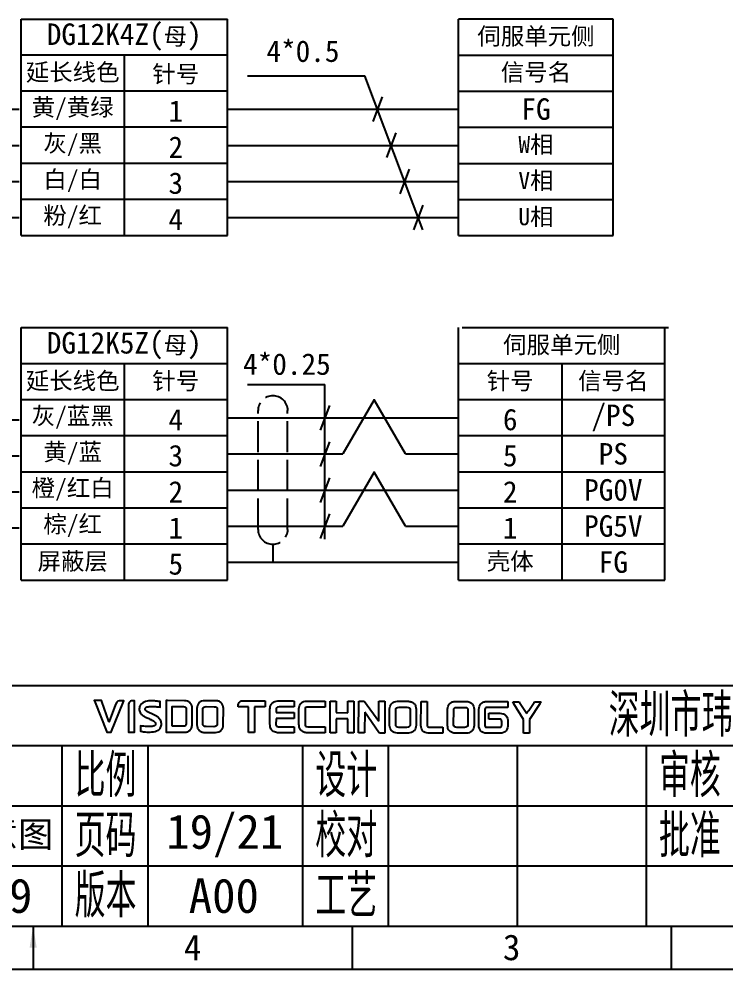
# Model space of a CAD drawing. Header units: millimetres. Extents: x 547 to 2149, y 622 to 1790.
# Drawn here: x 1671.5 to 1753.8, y 862.4 to 972.9 of the extents above; entities that cross this region are included whole.
import ezdxf

# ---------------------------------------------------------------- set-up
doc = ezdxf.new("R2010")
doc.units = ezdxf.units.MM
doc.linetypes.add('ACAD_ISO02W100', pattern=[15, 12, -3])
for name, color, linetype in [('中文标注', 3, 'Continuous'), ('仅图框使用', 7, 'Continuous'), ('元器件与线路', 7, 'Continuous'), ('英文数字标注', 3, 'Continuous'), ('虚线', 7, 'ACAD_ISO02W100')]:
    doc.layers.add(name, color=color, linetype=linetype)
doc.styles.get("Standard").update_dxf_attribs({"font": 'txt', "bigfont": 'gbcbig.shx'})
doc.styles.add('宋体', font='')
doc.styles.get('宋体').set_extended_font_data('宋体')
doc.dimstyles.new('ISO-25', dxfattribs={"dimtxt": 2.5, "dimasz": 2.5, "dimexe": 1.25, "dimexo": 0.625, "dimtad": 1, "dimtxsty": 'Standard', "dimcen": 2.5, "dimadec": 0, "dimazin": 0, "dimtfac": 1, "dimtmove": 0, "dimatfit": 3, "dimfxl": 0, "dimarcsym": 0})

# ---------------------------------------------------------------- blocks, each defined once
blk = doc.blocks.new('Logo-Eng')
at = {"layer": '仅图框使用', "color": 4}
for points, knots in [([(-0.44, -1.42), (-0.44, -1.42), (-1.75, 1.92), (-1.75, 1.92), (-1.75, 1.92), (-1.75, 1.92), (-1.84, 2.14), (-1.84, 2.14), (-1.84, 2.14), (-1.84, 2.14), (-1.6, 2.14), (-1.6, 2.14), (-1.6, 2.14), (-1.6, 2.14), (-1.14, 2.14), (-1.14, 2.14), (-1.14, 2.14), (-1.14, 2.14), (-1.02, 2.14), (-1.02, 2.14), (-1.02, 2.14), (-1.02, 2.14), (-0.98, 2.03), (-0.98, 2.03), (-0.98, 2.03), (-0.98, 2.03), (-0.15, -0.28), (-0.15, -0.28), (-0.15, -0.28), (-0.15, -0.28), (-0.15, -0.28), (-0.15, -0.28), (-0.15, -0.28), (-0.14, -0.29), (-0.14, -0.3), (-0.13, -0.31), (-0.13, -0.31), (-0.13, -0.31), (-0.13, -0.31), (-0.13, -0.31), (-0.13, -0.31), (-0.13, -0.31), (-0.13, -0.31), (-0.12, -0.31), (-0.12, -0.31), (-0.12, -0.3), (-0.11, -0.29), (-0.11, -0.28), (-0.11, -0.28), (-0.11, -0.28), (-0.11, -0.28), (-0.11, -0.28), (-0.11, -0.28), (-0.11, -0.28), (0.64, 1.69), (0.64, 1.69), (0.64, 1.69), (0.82, 2.14), (0.9, 2.14), (1.3, 2.13), (1.3, 2.13), (1.3, 2.13), (1.36, 2.13), (1.36, 2.13), (1.36, 2.13), (1.36, 2.13), (1.6, 2.13), (1.6, 2.13), (1.6, 2.13), (1.6, 2.13), (1.51, 1.91), (1.51, 1.91), (1.51, 1.91), (1.51, 1.91), (0.17, -1.42), (0.17, -1.42), (0.17, -1.42), (0.17, -1.42), (0.13, -1.52), (0.13, -1.52), (0.13, -1.52), (0.13, -1.52), (0.02, -1.52), (0.02, -1.52), (0.02, -1.52), (0.02, -1.52), (-0.29, -1.52), (-0.29, -1.52), (-0.29, -1.52), (-0.29, -1.52), (-0.4, -1.52), (-0.4, -1.52), (-0.4, -1.52), (-0.4, -1.52), (-0.44, -1.42), (-0.44, -1.42)], [0, 0, 0, 0, 0.041667, 0.041667, 0.041667, 0.041667, 0.083333, 0.083333, 0.083333, 0.083333, 0.125, 0.125, 0.125, 0.125, 0.166667, 0.166667, 0.166667, 0.166667, 0.208333, 0.208333, 0.208333, 0.208333, 0.25, 0.25, 0.25, 0.25, 0.291667, 0.291667, 0.291667, 0.291667, 0.333333, 0.333333, 0.333333, 0.333333, 0.375, 0.375, 0.375, 0.375, 0.416667, 0.416667, 0.416667, 0.416667, 0.458333, 0.458333, 0.458333, 0.458333, 0.5, 0.5, 0.5, 0.5, 0.541667, 0.541667, 0.541667, 0.541667, 0.583333, 0.583333, 0.583333, 0.583333, 0.625, 0.625, 0.625, 0.625, 0.666667, 0.666667, 0.666667, 0.666667, 0.708333, 0.708333, 0.708333, 0.708333, 0.75, 0.75, 0.75, 0.75, 0.791667, 0.791667, 0.791667, 0.791667, 0.833333, 0.833333, 0.833333, 0.833333, 0.875, 0.875, 0.875, 0.875, 0.916667, 0.916667, 0.916667, 0.916667, 0.958333, 0.958333, 0.958333, 0.958333, 1, 1, 1, 1]), ([(2.85, 1.96), (2.85, 1.96), (2.84, -1.36), (2.84, -1.36), (2.84, -1.36), (2.84, -1.36), (2.84, -1.53), (2.84, -1.53), (2.84, -1.53), (2.84, -1.53), (2.68, -1.53), (2.68, -1.53), (2.68, -1.53), (2.68, -1.53), (2.29, -1.53), (2.29, -1.53), (2.29, -1.53), (2.29, -1.53), (2.13, -1.52), (2.13, -1.52), (2.13, -1.52), (2.13, -1.52), (2.13, -1.36), (2.13, -1.36), (2.13, -1.36), (2.13, -1.36), (2.14, 1.62), (2.14, 1.62), (2.14, 1.62), (2.14, 1.8), (2.2, 1.93), (2.3, 2.01), (2.3, 2.01), (2.4, 2.09), (2.53, 2.13), (2.68, 2.13), (2.68, 2.13), (2.68, 2.13), (2.85, 2.13), (2.85, 2.13), (2.85, 2.13), (2.85, 2.13), (2.85, 1.96), (2.85, 1.96)], [0, 0, 0, 0, 0.090909, 0.090909, 0.090909, 0.090909, 0.181818, 0.181818, 0.181818, 0.181818, 0.272727, 0.272727, 0.272727, 0.272727, 0.363636, 0.363636, 0.363636, 0.363636, 0.454545, 0.454545, 0.454545, 0.454545, 0.545455, 0.545455, 0.545455, 0.545455, 0.636364, 0.636364, 0.636364, 0.636364, 0.727273, 0.727273, 0.727273, 0.727273, 0.818182, 0.818182, 0.818182, 0.818182, 0.909091, 0.909091, 0.909091, 0.909091, 1, 1, 1, 1]), ([(5.48, 2.07), (5.56, 2.06), (5.63, 2.05), (5.68, 2.05), (5.68, 2.05), (5.68, 2.05), (5.82, 2.03), (5.82, 2.03), (5.82, 2.03), (5.82, 2.03), (5.82, 1.89), (5.82, 1.89), (5.82, 1.89), (5.82, 1.89), (5.82, 1.56), (5.82, 1.56), (5.82, 1.56), (5.82, 1.56), (5.82, 1.37), (5.82, 1.37), (5.82, 1.37), (5.82, 1.37), (5.64, 1.4), (5.64, 1.4), (5.64, 1.4), (5.5, 1.42), (5.37, 1.43), (5.22, 1.45), (5.22, 1.45), (5.08, 1.46), (4.94, 1.47), (4.81, 1.47), (4.81, 1.47), (4.64, 1.47), (4.44, 1.46), (4.29, 1.4), (4.29, 1.4), (4.17, 1.36), (4.08, 1.28), (4.07, 1.14), (4.07, 1.14), (4.08, 1.06), (4.13, 1), (4.2, 0.94), (4.2, 0.94), (4.29, 0.87), (4.41, 0.81), (4.51, 0.76), (4.51, 0.76), (4.51, 0.76), (4.51, 0.76), (4.51, 0.76), (4.51, 0.76), (4.63, 0.71), (4.71, 0.67), (4.79, 0.63), (4.79, 0.63), (4.79, 0.63), (4.79, 0.63), (4.79, 0.63), (4.79, 0.63), (4.89, 0.59), (4.98, 0.54), (5.09, 0.49), (5.09, 0.49), (5.19, 0.45), (5.29, 0.4), (5.38, 0.34), (5.38, 0.34), (5.48, 0.28), (5.57, 0.22), (5.66, 0.14), (5.66, 0.14), (5.66, 0.14), (5.66, 0.14), (5.66, 0.14), (5.66, 0.14), (5.75, 0.04), (5.83, -0.07), (5.89, -0.2), (5.89, -0.2), (5.94, -0.32), (5.97, -0.46), (5.97, -0.59), (5.97, -0.59), (5.97, -0.73), (5.93, -0.87), (5.86, -1), (5.86, -1), (5.8, -1.12), (5.7, -1.23), (5.58, -1.3), (5.58, -1.3), (5.37, -1.43), (5.11, -1.49), (4.84, -1.51), (4.84, -1.51), (4.58, -1.54), (4.31, -1.53), (4.08, -1.5), (4.08, -1.5), (4.02, -1.5), (3.95, -1.49), (3.89, -1.48), (3.89, -1.48), (3.82, -1.47), (3.75, -1.46), (3.68, -1.45), (3.68, -1.45), (3.68, -1.45), (3.54, -1.43), (3.54, -1.43), (3.54, -1.43), (3.54, -1.43), (3.54, -1.29), (3.54, -1.29), (3.54, -1.29), (3.54, -1.29), (3.54, -0.98), (3.54, -0.98), (3.54, -0.98), (3.54, -0.98), (3.54, -0.79), (3.54, -0.79), (3.54, -0.79), (3.54, -0.79), (3.73, -0.82), (3.73, -0.82), (3.73, -0.82), (3.86, -0.84), (3.99, -0.86), (4.11, -0.87), (4.11, -0.87), (4.24, -0.88), (4.36, -0.89), (4.49, -0.89), (4.49, -0.89), (4.49, -0.89), (4.49, -0.89), (4.49, -0.89), (4.49, -0.89), (4.6, -0.89), (4.69, -0.88), (4.78, -0.87), (4.78, -0.87), (4.86, -0.87), (4.93, -0.85), (4.99, -0.84), (4.99, -0.84), (5.08, -0.81), (5.17, -0.77), (5.23, -0.71), (5.23, -0.71), (5.26, -0.68), (5.28, -0.64), (5.28, -0.59), (5.28, -0.59), (5.28, -0.59), (5.28, -0.59), (5.28, -0.59), (5.28, -0.59), (5.28, -0.53), (5.27, -0.47), (5.25, -0.42), (5.25, -0.42), (5.22, -0.37), (5.19, -0.33), (5.14, -0.29), (5.14, -0.29), (5.14, -0.29), (5.14, -0.29), (5.14, -0.29), (5.14, -0.29), (5.09, -0.25), (5.03, -0.21), (4.96, -0.17), (4.96, -0.17), (4.89, -0.13), (4.82, -0.1), (4.75, -0.06), (4.75, -0.06), (4.75, -0.06), (4.75, -0.06), (4.75, -0.06), (4.75, -0.06), (4.75, -0.06), (4.71, -0.04), (4.71, -0.04), (4.71, -0.04), (4.64, -0.02), (4.58, 0.01), (4.5, 0.05), (4.5, 0.05), (4.39, 0.1), (4.26, 0.15), (4.13, 0.21), (4.13, 0.21), (4, 0.28), (3.88, 0.35), (3.77, 0.44), (3.77, 0.44), (3.77, 0.44), (3.77, 0.44), (3.77, 0.44), (3.77, 0.44), (3.71, 0.48), (3.66, 0.53), (3.62, 0.58), (3.62, 0.58), (3.57, 0.63), (3.53, 0.68), (3.5, 0.74), (3.5, 0.74), (3.5, 0.74), (3.49, 0.74), (3.49, 0.74), (3.49, 0.74), (3.41, 0.87), (3.38, 1.03), (3.39, 1.18), (3.39, 1.18), (3.4, 1.35), (3.45, 1.52), (3.53, 1.63), (3.53, 1.63), (3.53, 1.63), (3.53, 1.63), (3.53, 1.63), (3.53, 1.63), (3.67, 1.84), (3.89, 1.96), (4.13, 2.03), (4.13, 2.03), (4.36, 2.1), (4.6, 2.11), (4.81, 2.11), (4.81, 2.11), (4.89, 2.11), (4.97, 2.11), (5.05, 2.11), (5.05, 2.11), (5.13, 2.1), (5.21, 2.1), (5.28, 2.09), (5.28, 2.09), (5.34, 2.08), (5.41, 2.08), (5.48, 2.07)], [0, 0, 0, 0, 0.016129, 0.016129, 0.016129, 0.016129, 0.032258, 0.032258, 0.032258, 0.032258, 0.048387, 0.048387, 0.048387, 0.048387, 0.064516, 0.064516, 0.064516, 0.064516, 0.080645, 0.080645, 0.080645, 0.080645, 0.096774, 0.096774, 0.096774, 0.096774, 0.112903, 0.112903, 0.112903, 0.112903, 0.129032, 0.129032, 0.129032, 0.129032, 0.145161, 0.145161, 0.145161, 0.145161, 0.16129, 0.16129, 0.16129, 0.16129, 0.177419, 0.177419, 0.177419, 0.177419, 0.193548, 0.193548, 0.193548, 0.193548, 0.209677, 0.209677, 0.209677, 0.209677, 0.225806, 0.225806, 0.225806, 0.225806, 0.241935, 0.241935, 0.241935, 0.241935, 0.258065, 0.258065, 0.258065, 0.258065, 0.274194, 0.274194, 0.274194, 0.274194, 0.290323, 0.290323, 0.290323, 0.290323, 0.306452, 0.306452, 0.306452, 0.306452, 0.322581, 0.322581, 0.322581, 0.322581, 0.33871, 0.33871, 0.33871, 0.33871, 0.354839, 0.354839, 0.354839, 0.354839, 0.370968, 0.370968, 0.370968, 0.370968, 0.387097, 0.387097, 0.387097, 0.387097, 0.403226, 0.403226, 0.403226, 0.403226, 0.419355, 0.419355, 0.419355, 0.419355, 0.435484, 0.435484, 0.435484, 0.435484, 0.451613, 0.451613, 0.451613, 0.451613, 0.467742, 0.467742, 0.467742, 0.467742, 0.483871, 0.483871, 0.483871, 0.483871, 0.5, 0.5, 0.5, 0.5, 0.516129, 0.516129, 0.516129, 0.516129, 0.532258, 0.532258, 0.532258, 0.532258, 0.548387, 0.548387, 0.548387, 0.548387, 0.564516, 0.564516, 0.564516, 0.564516, 0.580645, 0.580645, 0.580645, 0.580645, 0.596774, 0.596774, 0.596774, 0.596774, 0.612903, 0.612903, 0.612903, 0.612903, 0.629032, 0.629032, 0.629032, 0.629032, 0.645161, 0.645161, 0.645161, 0.645161, 0.66129, 0.66129, 0.66129, 0.66129, 0.677419, 0.677419, 0.677419, 0.677419, 0.693548, 0.693548, 0.693548, 0.693548, 0.709677, 0.709677, 0.709677, 0.709677, 0.725806, 0.725806, 0.725806, 0.725806, 0.741935, 0.741935, 0.741935, 0.741935, 0.758065, 0.758065, 0.758065, 0.758065, 0.774194, 0.774194, 0.774194, 0.774194, 0.790323, 0.790323, 0.790323, 0.790323, 0.806452, 0.806452, 0.806452, 0.806452, 0.822581, 0.822581, 0.822581, 0.822581, 0.83871, 0.83871, 0.83871, 0.83871, 0.854839, 0.854839, 0.854839, 0.854839, 0.870968, 0.870968, 0.870968, 0.870968, 0.887097, 0.887097, 0.887097, 0.887097, 0.903226, 0.903226, 0.903226, 0.903226, 0.919355, 0.919355, 0.919355, 0.919355, 0.935484, 0.935484, 0.935484, 0.935484, 0.951613, 0.951613, 0.951613, 0.951613, 0.967742, 0.967742, 0.967742, 0.967742, 0.983871, 0.983871, 0.983871, 0.983871, 1, 1, 1, 1]), ([(6.51, -1.38), (6.51, -1.38), (6.52, 1.97), (6.52, 1.97), (6.52, 1.97), (6.52, 1.97), (6.52, 2.14), (6.52, 2.14), (6.52, 2.14), (6.52, 2.14), (6.68, 2.14), (6.68, 2.14), (6.68, 2.14), (6.68, 2.14), (8.65, 2.13), (8.65, 2.13), (8.65, 2.13), (8.78, 2.13), (8.9, 2.11), (9.01, 2.07), (9.01, 2.07), (9.12, 2.02), (9.22, 1.96), (9.31, 1.87), (9.31, 1.87), (9.31, 1.87), (9.31, 1.87), (9.31, 1.87), (9.31, 1.87), (9.4, 1.79), (9.46, 1.69), (9.5, 1.57), (9.5, 1.57), (9.54, 1.46), (9.56, 1.34), (9.56, 1.21), (9.56, 1.21), (9.56, 1.21), (9.56, -0.55), (9.56, -0.55), (9.56, -0.55), (9.56, -0.71), (9.54, -0.84), (9.5, -0.96), (9.5, -0.96), (9.45, -1.09), (9.39, -1.2), (9.3, -1.29), (9.3, -1.29), (9.3, -1.29), (9.3, -1.29), (9.3, -1.29), (9.3, -1.29), (9.26, -1.33), (9.22, -1.36), (9.17, -1.39), (9.17, -1.39), (9.17, -1.39), (9.17, -1.39), (9.17, -1.39), (9.17, -1.39), (9.12, -1.43), (9.07, -1.45), (9.01, -1.48), (9.01, -1.48), (9.01, -1.48), (9.01, -1.48), (9.01, -1.48), (9.01, -1.48), (8.96, -1.5), (8.92, -1.52), (8.87, -1.53), (8.87, -1.53), (8.87, -1.53), (8.87, -1.53), (8.87, -1.53), (8.87, -1.53), (8.82, -1.54), (8.77, -1.54), (8.73, -1.54), (8.73, -1.54), (8.73, -1.54), (6.67, -1.54), (6.67, -1.54), (6.67, -1.54), (6.67, -1.54), (6.51, -1.54), (6.51, -1.54), (6.51, -1.54), (6.51, -1.54), (6.51, -1.38), (6.51, -1.38)], [0, 0, 0, 0, 0.043478, 0.043478, 0.043478, 0.043478, 0.086957, 0.086957, 0.086957, 0.086957, 0.130435, 0.130435, 0.130435, 0.130435, 0.173913, 0.173913, 0.173913, 0.173913, 0.217391, 0.217391, 0.217391, 0.217391, 0.26087, 0.26087, 0.26087, 0.26087, 0.304348, 0.304348, 0.304348, 0.304348, 0.347826, 0.347826, 0.347826, 0.347826, 0.391304, 0.391304, 0.391304, 0.391304, 0.434783, 0.434783, 0.434783, 0.434783, 0.478261, 0.478261, 0.478261, 0.478261, 0.521739, 0.521739, 0.521739, 0.521739, 0.565217, 0.565217, 0.565217, 0.565217, 0.608696, 0.608696, 0.608696, 0.608696, 0.652174, 0.652174, 0.652174, 0.652174, 0.695652, 0.695652, 0.695652, 0.695652, 0.73913, 0.73913, 0.73913, 0.73913, 0.782609, 0.782609, 0.782609, 0.782609, 0.826087, 0.826087, 0.826087, 0.826087, 0.869565, 0.869565, 0.869565, 0.869565, 0.913043, 0.913043, 0.913043, 0.913043, 0.956522, 0.956522, 0.956522, 0.956522, 1, 1, 1, 1]), ([(7.22, -0.84), (7.22, -0.84), (8.48, -0.85), (8.48, -0.85), (8.48, -0.85), (8.59, -0.85), (8.7, -0.83), (8.77, -0.77), (8.77, -0.77), (8.82, -0.73), (8.85, -0.66), (8.85, -0.55), (8.85, -0.55), (8.85, -0.55), (8.85, 1.12), (8.85, 1.12), (8.85, 1.12), (8.85, 1.27), (8.83, 1.35), (8.79, 1.39), (8.79, 1.39), (8.75, 1.43), (8.67, 1.44), (8.55, 1.44), (8.55, 1.44), (8.55, 1.44), (7.23, 1.45), (7.23, 1.45), (7.23, 1.45), (7.23, 1.45), (7.22, -0.84), (7.22, -0.84)], [0, 0, 0, 0, 0.125, 0.125, 0.125, 0.125, 0.25, 0.25, 0.25, 0.25, 0.375, 0.375, 0.375, 0.375, 0.5, 0.5, 0.5, 0.5, 0.625, 0.625, 0.625, 0.625, 0.75, 0.75, 0.75, 0.75, 0.875, 0.875, 0.875, 0.875, 1, 1, 1, 1]), ([(10.1, -0.67), (10.1, -0.67), (10.1, 1.24), (10.1, 1.24), (10.1, 1.24), (10.1, 1.36), (10.12, 1.48), (10.16, 1.58), (10.16, 1.58), (10.2, 1.69), (10.26, 1.79), (10.34, 1.87), (10.34, 1.87), (10.34, 1.87), (10.34, 1.87), (10.34, 1.87), (10.34, 1.87), (10.42, 1.96), (10.52, 2.02), (10.64, 2.07), (10.64, 2.07), (10.75, 2.11), (10.87, 2.13), (11.01, 2.13), (11.01, 2.13), (11.01, 2.13), (12.28, 2.13), (12.28, 2.13), (12.28, 2.13), (12.42, 2.13), (12.54, 2.11), (12.65, 2.06), (12.65, 2.06), (12.76, 2.02), (12.86, 1.95), (12.95, 1.86), (12.95, 1.86), (13.02, 1.78), (13.08, 1.68), (13.12, 1.58), (13.12, 1.58), (13.16, 1.47), (13.18, 1.36), (13.18, 1.23), (13.18, 1.23), (13.18, 1.23), (13.17, -0.68), (13.17, -0.68), (13.17, -0.68), (13.17, -0.8), (13.15, -0.92), (13.12, -1.02), (13.12, -1.02), (13.08, -1.12), (13.02, -1.22), (12.94, -1.3), (12.94, -1.3), (12.85, -1.39), (12.75, -1.45), (12.64, -1.5), (12.64, -1.5), (12.53, -1.54), (12.41, -1.56), (12.27, -1.56), (12.27, -1.56), (12.27, -1.56), (11, -1.56), (11, -1.56), (11, -1.56), (10.87, -1.56), (10.74, -1.54), (10.63, -1.49), (10.63, -1.49), (10.52, -1.45), (10.42, -1.38), (10.33, -1.29), (10.33, -1.29), (10.33, -1.29), (10.33, -1.29), (10.33, -1.29), (10.33, -1.29), (10.25, -1.21), (10.19, -1.12), (10.15, -1.01), (10.15, -1.01), (10.11, -0.91), (10.1, -0.8), (10.1, -0.67)], [0, 0, 0, 0, 0.045455, 0.045455, 0.045455, 0.045455, 0.090909, 0.090909, 0.090909, 0.090909, 0.136364, 0.136364, 0.136364, 0.136364, 0.181818, 0.181818, 0.181818, 0.181818, 0.227273, 0.227273, 0.227273, 0.227273, 0.272727, 0.272727, 0.272727, 0.272727, 0.318182, 0.318182, 0.318182, 0.318182, 0.363636, 0.363636, 0.363636, 0.363636, 0.409091, 0.409091, 0.409091, 0.409091, 0.454545, 0.454545, 0.454545, 0.454545, 0.5, 0.5, 0.5, 0.5, 0.545455, 0.545455, 0.545455, 0.545455, 0.590909, 0.590909, 0.590909, 0.590909, 0.636364, 0.636364, 0.636364, 0.636364, 0.681818, 0.681818, 0.681818, 0.681818, 0.727273, 0.727273, 0.727273, 0.727273, 0.772727, 0.772727, 0.772727, 0.772727, 0.818182, 0.818182, 0.818182, 0.818182, 0.863636, 0.863636, 0.863636, 0.863636, 0.909091, 0.909091, 0.909091, 0.909091, 0.954545, 0.954545, 0.954545, 0.954545, 1, 1, 1, 1]), ([(11.16, -0.89), (11.16, -0.89), (12.07, -0.9), (12.07, -0.9), (12.07, -0.9), (12.18, -0.9), (12.3, -0.87), (12.38, -0.8), (12.38, -0.8), (12.43, -0.76), (12.47, -0.7), (12.47, -0.62), (12.47, -0.62), (12.47, -0.62), (12.47, 1.19), (12.47, 1.19), (12.47, 1.19), (12.47, 1.26), (12.45, 1.32), (12.39, 1.36), (12.39, 1.36), (12.33, 1.41), (12.23, 1.43), (12.09, 1.43), (12.09, 1.43), (12.09, 1.43), (11.19, 1.44), (11.19, 1.44), (11.19, 1.44), (11.06, 1.44), (10.96, 1.41), (10.89, 1.36), (10.89, 1.36), (10.83, 1.32), (10.8, 1.26), (10.8, 1.19), (10.8, 1.19), (10.8, 1.19), (10.8, -0.62), (10.8, -0.62), (10.8, -0.62), (10.8, -0.68), (10.83, -0.75), (10.9, -0.81), (10.9, -0.81), (10.96, -0.86), (11.05, -0.89), (11.16, -0.89)], [0, 0, 0, 0, 0.083333, 0.083333, 0.083333, 0.083333, 0.166667, 0.166667, 0.166667, 0.166667, 0.25, 0.25, 0.25, 0.25, 0.333333, 0.333333, 0.333333, 0.333333, 0.416667, 0.416667, 0.416667, 0.416667, 0.5, 0.5, 0.5, 0.5, 0.583333, 0.583333, 0.583333, 0.583333, 0.666667, 0.666667, 0.666667, 0.666667, 0.75, 0.75, 0.75, 0.75, 0.833333, 0.833333, 0.833333, 0.833333, 0.916667, 0.916667, 0.916667, 0.916667, 1, 1, 1, 1]), ([(18.72, -1.16), (18.64, -1.01), (18.6, -0.82), (18.6, -0.59), (18.6, -0.59), (18.6, -0.59), (18.6, 1.15), (18.6, 1.15)], [0.73684211, 0.73684211, 0.73684211, 0.73684211, 0.76315789, 0.76315789, 0.76315789, 0.76315789, 0.78947368, 0.78947368, 0.78947368, 0.78947368]), ([(33.6, -0.97), (33.6, -0.97), (34.51, -0.97), (34.51, -0.97), (34.51, -0.97), (34.61, -0.97), (34.73, -0.94), (34.81, -0.87), (34.81, -0.87), (34.86, -0.83), (34.9, -0.77), (34.9, -0.7), (34.9, -0.7), (34.9, -0.7), (34.9, 1.12), (34.9, 1.12), (34.9, 1.12), (34.9, 1.19), (34.88, 1.25), (34.83, 1.29), (34.83, 1.29), (34.76, 1.33), (34.67, 1.36), (34.53, 1.36), (34.53, 1.36), (34.53, 1.36), (33.62, 1.36), (33.62, 1.36), (33.62, 1.36), (33.49, 1.36), (33.39, 1.33), (33.32, 1.29), (33.32, 1.29), (33.32, 1.29), (33.32, 1.29), (33.32, 1.29), (33.32, 1.29), (33.27, 1.24), (33.24, 1.19), (33.24, 1.12), (33.24, 1.12), (33.24, 1.12), (33.23, -0.69), (33.23, -0.69), (33.23, -0.69), (33.23, -0.75), (33.27, -0.83), (33.33, -0.88), (33.33, -0.88), (33.39, -0.93), (33.48, -0.96), (33.6, -0.97)], [0, 0, 0, 0, 0.076923, 0.076923, 0.076923, 0.076923, 0.153846, 0.153846, 0.153846, 0.153846, 0.230769, 0.230769, 0.230769, 0.230769, 0.307692, 0.307692, 0.307692, 0.307692, 0.384615, 0.384615, 0.384615, 0.384615, 0.461538, 0.461538, 0.461538, 0.461538, 0.538462, 0.538462, 0.538462, 0.538462, 0.615385, 0.615385, 0.615385, 0.615385, 0.692308, 0.692308, 0.692308, 0.692308, 0.769231, 0.769231, 0.769231, 0.769231, 0.846154, 0.846154, 0.846154, 0.846154, 0.923077, 0.923077, 0.923077, 0.923077, 1, 1, 1, 1]), ([(40.34, -0.98), (40.34, -0.98), (41.25, -0.98), (41.25, -0.98), (41.25, -0.98), (41.35, -0.98), (41.47, -0.95), (41.55, -0.89), (41.55, -0.89), (41.6, -0.85), (41.64, -0.79), (41.64, -0.71), (41.64, -0.71), (41.64, -0.71), (41.64, 1.1), (41.64, 1.1), (41.64, 1.1), (41.64, 1.17), (41.62, 1.23), (41.56, 1.27), (41.56, 1.27), (41.5, 1.32), (41.4, 1.35), (41.27, 1.35), (41.27, 1.35), (41.27, 1.35), (40.36, 1.35), (40.36, 1.35), (40.36, 1.35), (40.23, 1.35), (40.13, 1.32), (40.06, 1.27), (40.06, 1.27), (40.06, 1.27), (40.06, 1.27), (40.06, 1.27), (40.06, 1.27), (40.01, 1.23), (39.98, 1.17), (39.98, 1.11), (39.98, 1.11), (39.98, 1.11), (39.97, -0.71), (39.97, -0.71), (39.97, -0.71), (39.97, -0.77), (40, -0.84), (40.07, -0.9), (40.07, -0.9), (40.13, -0.95), (40.22, -0.98), (40.34, -0.98)], [0, 0, 0, 0, 0.076923, 0.076923, 0.076923, 0.076923, 0.153846, 0.153846, 0.153846, 0.153846, 0.230769, 0.230769, 0.230769, 0.230769, 0.307692, 0.307692, 0.307692, 0.307692, 0.384615, 0.384615, 0.384615, 0.384615, 0.461538, 0.461538, 0.461538, 0.461538, 0.538462, 0.538462, 0.538462, 0.538462, 0.615385, 0.615385, 0.615385, 0.615385, 0.692308, 0.692308, 0.692308, 0.692308, 0.769231, 0.769231, 0.769231, 0.769231, 0.846154, 0.846154, 0.846154, 0.846154, 0.923077, 0.923077, 0.923077, 0.923077, 1, 1, 1, 1]), ([(43.15, -1.4), (42.99, -1.23), (42.91, -1), (42.91, -0.74), (42.91, -0.74), (42.91, -0.74), (42.91, 1.14), (42.91, 1.14)], [0.76190476, 0.76190476, 0.76190476, 0.76190476, 0.78571429, 0.78571429, 0.78571429, 0.78571429, 0.80952381, 0.80952381, 0.80952381, 0.80952381])]:
    blk.add_open_spline(points, degree=3, knots=knots, dxfattribs=at)
for points in [[(14.91, 1.57), (14.91, 1.68), (14.94, 1.83), (15.02, 1.94)], [(14.91, 1.41), (14.91, 1.41), (14.91, 1.57), (14.91, 1.57)], [(15.07, 1.41), (15.07, 1.41), (14.91, 1.41), (14.91, 1.41)], [(15.02, 1.94), (15.09, 2.04), (15.2, 2.11), (15.35, 2.11)], [(16.12, 1.4), (16.12, 1.4), (15.07, 1.41), (15.07, 1.41)], [(15.35, 2.11), (15.35, 2.11), (17.88, 2.1), (17.88, 2.1)], [(16.11, -1.42), (16.11, -1.42), (16.12, 1.4), (16.12, 1.4)], [(17.88, 1.4), (17.88, 1.4), (16.82, 1.4), (16.82, 1.4)], [(16.82, 1.4), (16.82, 1.4), (16.82, -1.42), (16.82, -1.42)], [(17.88, 2.1), (17.88, 2.1), (18.04, 2.1), (18.04, 2.1)], [(18.04, 1.4), (18.04, 1.4), (17.88, 1.4), (17.88, 1.4)], [(18.04, 2.1), (18.04, 2.1), (18.04, 1.94), (18.04, 1.94)], [(18.04, 1.94), (18.04, 1.94), (18.04, 1.56), (18.04, 1.56)], [(18.04, 1.56), (18.04, 1.56), (18.04, 1.4), (18.04, 1.4)], [(18.6, 1.15), (18.6, 1.28), (18.63, 1.41), (18.67, 1.53)], [(18.67, 1.53), (18.71, 1.65), (18.78, 1.75), (18.86, 1.85)], [(18.86, 1.85), (18.94, 1.93), (19.04, 2), (19.15, 2.04)], [(18.86, 1.85), (18.86, 1.85), (18.86, 1.85), (18.86, 1.85)], [(19.15, 2.04), (19.25, 2.08), (19.37, 2.1), (19.5, 2.1)], [(19.35, 1.32), (19.31, 1.29), (19.31, 1.22), (19.31, 1.16)], [(19.31, 1.16), (19.31, 1.16), (19.31, 0.75), (19.31, 0.75)], [(19.69, 1.4), (19.5, 1.4), (19.4, 1.37), (19.35, 1.32)], [(19.5, 2.1), (19.5, 2.1), (21.26, 2.1), (21.26, 2.1)], [(21.25, 1.4), (21.25, 1.4), (19.69, 1.4), (19.69, 1.4)], [(21.42, 1.4), (21.42, 1.4), (21.25, 1.4), (21.25, 1.4)], [(21.26, 2.1), (21.26, 2.1), (21.42, 2.09), (21.42, 2.09)], [(21.42, 2.09), (21.42, 2.09), (21.42, 1.93), (21.42, 1.93)], [(21.42, 1.93), (21.42, 1.93), (21.42, 1.56), (21.42, 1.56)], [(21.42, 1.56), (21.42, 1.56), (21.42, 1.4), (21.42, 1.4)], [(21.98, 1.19), (21.98, 1.31), (22, 1.43), (22.04, 1.54)], [(21.98, -0.62), (21.98, -0.62), (21.98, 1.19), (21.98, 1.19)], [(22.04, 1.54), (22.09, 1.65), (22.15, 1.74), (22.23, 1.83)], [(22.23, 1.83), (22.32, 1.92), (22.41, 1.98), (22.52, 2.03)], [(22.52, 2.03), (22.62, 2.07), (22.74, 2.09), (22.86, 2.09)], [(22.76, 1.35), (22.71, 1.32), (22.69, 1.27), (22.69, 1.16)], [(22.69, 1.16), (22.69, 1.16), (22.69, -0.6), (22.69, -0.6)], [(23.05, 1.39), (22.92, 1.39), (22.82, 1.38), (22.76, 1.35)], [(22.86, 2.09), (22.86, 2.09), (24.88, 2.09), (24.88, 2.09)], [(24.88, 1.39), (24.88, 1.39), (23.05, 1.39), (23.05, 1.39)], [(24.88, 2.09), (24.88, 2.09), (25.04, 2.09), (25.04, 2.09)], [(25.04, 1.39), (25.04, 1.39), (24.88, 1.39), (24.88, 1.39)], [(25.04, 2.09), (25.04, 2.09), (25.04, 1.93), (25.04, 1.93)], [(25.04, 1.93), (25.04, 1.93), (25.04, 1.55), (25.04, 1.55)], [(25.04, 1.55), (25.04, 1.55), (25.04, 1.39), (25.04, 1.39)], [(25.6, -1.43), (25.6, -1.43), (25.61, 1.92), (25.61, 1.92)], [(25.61, 1.92), (25.61, 1.92), (25.61, 2.09), (25.61, 2.09)], [(25.61, 2.09), (25.61, 2.09), (25.77, 2.09), (25.77, 2.09)], [(25.77, 2.09), (25.77, 2.09), (26.15, 2.09), (26.15, 2.09)], [(26.15, 2.09), (26.15, 2.09), (26.31, 2.09), (26.31, 2.09)], [(26.31, 2.09), (26.31, 2.09), (26.31, 1.92), (26.31, 1.92)], [(26.31, 1.92), (26.31, 1.92), (26.31, 0.74), (26.31, 0.74)], [(27.65, 0.73), (27.65, 0.73), (27.66, 1.92), (27.66, 1.92)], [(27.66, 1.92), (27.66, 1.92), (27.66, 2.08), (27.66, 2.08)], [(27.66, 2.08), (27.66, 2.08), (27.82, 2.08), (27.82, 2.08)], [(27.82, 2.08), (27.82, 2.08), (28.2, 2.08), (28.2, 2.08)], [(28.2, 2.08), (28.2, 2.08), (28.36, 2.08), (28.36, 2.08)], [(28.36, 1.92), (28.36, 1.92), (28.35, -1.44), (28.35, -1.44)], [(28.36, 2.08), (28.36, 2.08), (28.36, 1.92), (28.36, 1.92)], [(28.92, -1.46), (28.92, -1.46), (28.93, 1.93), (28.93, 1.93)], [(28.93, 1.93), (28.93, 1.93), (28.93, 2.09), (28.93, 2.09)], [(28.93, 2.09), (28.93, 2.09), (29.09, 2.09), (29.09, 2.09)], [(29.09, 2.09), (29.09, 2.09), (29.47, 2.09), (29.47, 2.09)], [(29.47, 2.09), (29.47, 2.09), (29.55, 2.09), (29.55, 2.09)], [(29.55, 2.09), (29.55, 2.09), (29.6, 2.02), (29.6, 2.02)], [(29.6, 2.02), (29.6, 2.02), (31.26, -0.25), (31.26, -0.25)], [(31.26, -0.25), (31.26, -0.25), (31.27, 1.91), (31.27, 1.91)], [(31.27, 1.91), (31.27, 1.91), (31.27, 2.07), (31.27, 2.07)], [(31.27, 2.07), (31.27, 2.07), (31.42, 2.07), (31.42, 2.07)], [(31.42, 2.07), (31.42, 2.07), (31.8, 2.08), (31.8, 2.08)], [(31.8, 2.08), (31.8, 2.08), (31.97, 2.09), (31.97, 2.09)], [(31.97, 1.92), (31.97, 1.92), (31.96, -1.47), (31.96, -1.47)], [(31.97, 2.09), (31.97, 2.09), (31.97, 1.92), (31.97, 1.92)], [(32.53, 1.17), (32.53, 1.29), (32.55, 1.41), (32.59, 1.51)], [(32.53, -0.74), (32.53, -0.74), (32.53, 1.17), (32.53, 1.17)], [(32.59, 1.51), (32.63, 1.62), (32.69, 1.71), (32.77, 1.79)], [(32.77, 1.79), (32.86, 1.88), (32.96, 1.95), (33.07, 2)], [(33.07, 2), (33.18, 2.04), (33.31, 2.06), (33.44, 2.06)], [(33.44, 2.06), (33.44, 2.06), (34.71, 2.06), (34.71, 2.06)], [(34.71, 2.06), (34.85, 2.06), (34.97, 2.03), (35.08, 1.99)], [(35.08, 1.99), (35.08, 1.99), (35.08, 1.99), (35.08, 1.99)], [(35.08, 1.99), (35.2, 1.95), (35.3, 1.88), (35.38, 1.79)], [(35.38, 1.79), (35.46, 1.71), (35.52, 1.61), (35.55, 1.5)], [(35.55, 1.5), (35.59, 1.4), (35.61, 1.28), (35.61, 1.16)], [(35.61, 1.16), (35.61, 1.16), (35.61, -0.75), (35.61, -0.75)], [(36.17, -0.77), (36.17, -0.77), (36.18, 1.89), (36.18, 1.89)], [(36.18, 1.89), (36.18, 1.89), (36.18, 2.05), (36.18, 2.05)], [(36.18, 2.05), (36.18, 2.05), (36.34, 2.05), (36.34, 2.05)], [(36.34, 2.05), (36.34, 2.05), (36.72, 2.05), (36.72, 2.05)], [(36.72, 2.05), (36.72, 2.05), (36.88, 2.05), (36.88, 2.05)], [(36.88, 2.05), (36.88, 2.05), (36.88, 1.88), (36.88, 1.88)], [(36.88, 1.88), (36.88, 1.88), (36.88, -0.7), (36.88, -0.7)], [(39.27, 1.15), (39.27, 1.28), (39.29, 1.39), (39.33, 1.5)], [(39.27, -0.76), (39.27, -0.76), (39.27, 1.15), (39.27, 1.15)], [(39.33, 1.5), (39.37, 1.6), (39.43, 1.7), (39.51, 1.78)], [(39.51, 1.78), (39.59, 1.87), (39.7, 1.94), (39.81, 1.98)], [(39.81, 1.98), (39.92, 2.02), (40.05, 2.05), (40.18, 2.04)], [(40.18, 2.04), (40.18, 2.04), (41.45, 2.04), (41.45, 2.04)], [(41.45, 2.04), (41.59, 2.04), (41.71, 2.02), (41.82, 1.97)], [(41.82, 1.97), (41.82, 1.97), (41.82, 1.98), (41.82, 1.98)], [(41.82, 1.98), (41.94, 1.93), (42.03, 1.86), (42.12, 1.77)], [(42.12, 1.77), (42.2, 1.69), (42.26, 1.6), (42.29, 1.49)], [(42.29, 1.49), (42.33, 1.38), (42.35, 1.27), (42.35, 1.14)], [(42.35, 1.14), (42.35, 1.14), (42.35, -0.77), (42.35, -0.77)], [(42.91, 1.14), (42.92, 1.26), (42.94, 1.38), (42.98, 1.49)], [(42.98, 1.49), (43.02, 1.6), (43.09, 1.7), (43.17, 1.79)], [(43.17, 1.79), (43.25, 1.87), (43.36, 1.94), (43.48, 1.98)], [(43.48, 1.98), (43.59, 2.02), (43.72, 2.04), (43.87, 2.04)], [(43.48, 1.98), (43.48, 1.98), (43.48, 1.98), (43.48, 1.98)], [(43.69, 1.3), (43.65, 1.28), (43.62, 1.22), (43.62, 1.11)], [(43.62, 1.11), (43.62, 1.11), (43.62, -0.74), (43.62, -0.74)], [(43.98, 1.34), (43.85, 1.34), (43.74, 1.34), (43.69, 1.3)], [(43.87, 2.04), (43.87, 2.04), (46.11, 2.04), (46.11, 2.04)], [(46.11, 1.34), (46.11, 1.34), (43.98, 1.34), (43.98, 1.34)], [(46.11, 2.04), (46.11, 2.04), (46.28, 2.04), (46.28, 2.04)], [(46.27, 1.34), (46.27, 1.34), (46.11, 1.34), (46.11, 1.34)], [(46.28, 1.5), (46.28, 1.5), (46.27, 1.34), (46.27, 1.34)], [(46.28, 2.04), (46.28, 2.04), (46.28, 1.87), (46.28, 1.87)], [(46.28, 1.87), (46.28, 1.87), (46.28, 1.5), (46.28, 1.5)], [(47, 1.76), (47, 1.76), (46.85, 2.01), (46.85, 2.01)], [(46.85, 2.01), (46.85, 2.01), (47.14, 2.01), (47.14, 2.01)], [(48.11, -0.04), (48.11, -0.04), (47, 1.76), (47, 1.76)], [(47.14, 2.01), (47.14, 2.01), (47.52, 2.01), (47.52, 2.01)], [(47.52, 2.01), (47.52, 2.01), (47.61, 2.01), (47.61, 2.01)], [(47.61, 2.01), (47.61, 2.01), (47.66, 1.93), (47.66, 1.93)], [(47.66, 1.93), (47.66, 1.93), (48.48, 0.65), (48.48, 0.65)], [(48.71, 1), (48.71, 1), (49.34, 1.93), (49.34, 1.93)], [(49.99, 1.75), (49.99, 1.75), (48.81, -0.04), (48.81, -0.04)], [(49.34, 1.93), (49.34, 1.93), (49.38, 2), (49.38, 2)], [(49.38, 2), (49.38, 2), (49.47, 2), (49.47, 2)], [(49.47, 2), (49.47, 2), (49.85, 2), (49.85, 2)], [(49.85, 2), (49.85, 2), (50.15, 2), (50.15, 2)], [(50.15, 2), (50.15, 2), (49.99, 1.75), (49.99, 1.75)], [(19.31, 0.05), (19.31, 0.05), (19.3, -0.66), (19.3, -0.66)], [(19.31, 0.75), (19.31, 0.75), (21.25, 0.74), (21.25, 0.74)], [(21.25, 0.05), (21.25, 0.05), (19.31, 0.05), (19.31, 0.05)], [(21.25, 0.74), (21.25, 0.74), (21.41, 0.74), (21.41, 0.74)], [(21.41, 0.05), (21.41, 0.05), (21.25, 0.05), (21.25, 0.05)], [(21.41, 0.74), (21.41, 0.74), (21.41, 0.58), (21.41, 0.58)], [(21.41, 0.58), (21.41, 0.58), (21.41, 0.21), (21.41, 0.21)], [(21.41, 0.21), (21.41, 0.21), (21.41, 0.05), (21.41, 0.05)], [(26.31, 0.74), (26.31, 0.74), (27.65, 0.73), (27.65, 0.73)], [(27.65, 0.04), (27.65, 0.04), (26.31, 0.04), (26.31, 0.04)], [(26.31, 0.04), (26.31, 0.04), (26.31, -1.44), (26.31, -1.44)], [(27.65, -1.44), (27.65, -1.44), (27.65, 0.04), (27.65, 0.04)], [(29.63, 0.79), (29.63, 0.79), (29.62, -1.46), (29.62, -1.46)], [(31.29, -1.56), (31.29, -1.56), (29.63, 0.79), (29.63, 0.79)], [(44.09, 0.52), (44.09, 0.52), (44.09, 0.68), (44.09, 0.68)], [(44.09, 0.68), (44.09, 0.68), (44.25, 0.68), (44.25, 0.68)], [(44.09, 0.14), (44.09, 0.14), (44.09, 0.52), (44.09, 0.52)], [(44.09, -0.02), (44.09, -0.02), (44.09, 0.14), (44.09, 0.14)], [(44.25, 0.68), (44.25, 0.68), (45.35, 0.67), (45.35, 0.67)], [(45.35, 0.67), (45.48, 0.67), (45.6, 0.65), (45.71, 0.62)], [(45.71, 0.62), (45.83, 0.58), (45.93, 0.52), (46.02, 0.44)], [(46.02, 0.44), (46.14, 0.33), (46.21, 0.21), (46.24, 0.07)], [(46.24, 0.07), (46.27, -0.05), (46.28, -0.17), (46.28, -0.3)], [(48.48, 0.65), (48.48, 0.65), (48.52, 0.71), (48.52, 0.71)], [(48.52, 0.71), (48.57, 0.8), (48.64, 0.89), (48.71, 1)], [(19.3, -0.66), (19.3, -0.74), (19.33, -0.79), (19.37, -0.83)], [(19.37, -0.83), (19.42, -0.87), (19.5, -0.9), (19.6, -0.9)], [(19.6, -0.9), (19.6, -0.9), (21.25, -0.91), (21.25, -0.91)], [(21.25, -0.91), (21.25, -0.91), (21.41, -0.91), (21.41, -0.91)], [(21.41, -0.91), (21.41, -0.91), (21.41, -1.07), (21.41, -1.07)], [(21.41, -1.07), (21.41, -1.07), (21.41, -1.44), (21.41, -1.44)], [(22.03, -1.02), (22, -0.91), (21.98, -0.77), (21.98, -0.62)], [(22.23, -1.33), (22.14, -1.25), (22.08, -1.15), (22.03, -1.02)], [(22.69, -0.6), (22.69, -0.73), (22.7, -0.81), (22.74, -0.85)], [(22.74, -0.85), (22.78, -0.89), (22.87, -0.9), (23.01, -0.9)], [(23.01, -0.9), (23.01, -0.9), (24.87, -0.9), (24.87, -0.9)], [(24.87, -0.9), (24.87, -0.9), (25.03, -0.9), (25.03, -0.9)], [(25.03, -0.9), (25.03, -0.9), (25.03, -1.07), (25.03, -1.07)], [(25.03, -1.07), (25.03, -1.07), (25.03, -1.44), (25.03, -1.44)], [(32.59, -1.08), (32.55, -0.98), (32.53, -0.87), (32.53, -0.74)], [(32.76, -1.37), (32.68, -1.29), (32.62, -1.19), (32.59, -1.08)], [(35.55, -1.09), (35.51, -1.2), (35.45, -1.29), (35.37, -1.37)], [(35.61, -0.75), (35.61, -0.87), (35.59, -0.99), (35.55, -1.09)], [(36.4, -1.4), (36.25, -1.24), (36.17, -1.02), (36.17, -0.77)], [(36.88, -0.7), (36.88, -0.78), (36.9, -0.84), (36.93, -0.88)], [(36.93, -0.88), (36.96, -0.92), (37.01, -0.93), (37.08, -0.93)], [(37.08, -0.93), (37.08, -0.93), (38.54, -0.94), (38.54, -0.94)], [(38.54, -0.94), (38.54, -0.94), (38.7, -0.94), (38.7, -0.94)], [(38.7, -0.94), (38.7, -0.94), (38.7, -1.1), (38.7, -1.1)], [(38.7, -1.1), (38.7, -1.1), (38.7, -1.47), (38.7, -1.47)], [(39.32, -1.1), (39.29, -1), (39.27, -0.88), (39.27, -0.76)], [(39.5, -1.38), (39.42, -1.3), (39.36, -1.21), (39.32, -1.1)], [(42.35, -0.77), (42.34, -0.89), (42.33, -1), (42.29, -1.11)], [(43.62, -0.74), (43.62, -0.84), (43.63, -0.89), (43.66, -0.91)], [(43.66, -0.91), (43.69, -0.94), (43.76, -0.95), (43.87, -0.95)], [(43.87, -0.95), (43.87, -0.95), (45.32, -0.95), (45.32, -0.95)], [(44.25, -0.02), (44.25, -0.02), (44.09, -0.02), (44.09, -0.02)], [(45.35, -0.02), (45.35, -0.02), (44.25, -0.02), (44.25, -0.02)], [(45.32, -0.95), (45.42, -0.95), (45.49, -0.94), (45.52, -0.91)], [(45.53, -0.08), (45.5, -0.04), (45.44, -0.02), (45.35, -0.02)], [(45.35, -0.02), (45.35, -0.02), (45.35, -0.02), (45.35, -0.02)], [(45.52, -0.91), (45.56, -0.87), (45.57, -0.8), (45.57, -0.69)], [(45.57, -0.29), (45.57, -0.19), (45.56, -0.11), (45.53, -0.08)], [(45.57, -0.69), (45.57, -0.69), (45.57, -0.29), (45.57, -0.29)], [(46.28, -0.62), (46.28, -0.93), (46.23, -1.18), (46.08, -1.36)], [(46.28, -0.3), (46.28, -0.3), (46.28, -0.62), (46.28, -0.62)], [(48.1, -1.49), (48.1, -1.49), (48.11, -0.04), (48.11, -0.04)], [(48.81, -0.04), (48.81, -0.04), (48.81, -1.5), (48.81, -1.5)], [(16.11, -1.58), (16.11, -1.58), (16.11, -1.42), (16.11, -1.42)], [(16.27, -1.58), (16.27, -1.58), (16.11, -1.58), (16.11, -1.58)], [(16.65, -1.58), (16.65, -1.58), (16.27, -1.58), (16.27, -1.58)], [(16.82, -1.58), (16.82, -1.58), (16.65, -1.58), (16.65, -1.58)], [(16.82, -1.42), (16.82, -1.42), (16.82, -1.58), (16.82, -1.58)], [(19.12, -1.5), (18.95, -1.44), (18.81, -1.32), (18.72, -1.16)], [(19.36, -1.57), (19.29, -1.56), (19.21, -1.53), (19.12, -1.5)], [(19.12, -1.5), (19.12, -1.5), (19.12, -1.5), (19.12, -1.5)], [(19.59, -1.6), (19.52, -1.6), (19.44, -1.59), (19.36, -1.57)], [(21.25, -1.6), (21.25, -1.6), (19.59, -1.6), (19.59, -1.6)], [(21.41, -1.6), (21.41, -1.6), (21.25, -1.6), (21.25, -1.6)], [(21.41, -1.44), (21.41, -1.44), (21.41, -1.6), (21.41, -1.6)], [(22.53, -1.53), (22.42, -1.49), (22.32, -1.42), (22.23, -1.33)], [(22.91, -1.6), (22.77, -1.6), (22.65, -1.58), (22.53, -1.53)], [(24.87, -1.6), (24.87, -1.6), (22.91, -1.6), (22.91, -1.6)], [(25.03, -1.6), (25.03, -1.6), (24.87, -1.6), (24.87, -1.6)], [(25.03, -1.44), (25.03, -1.44), (25.03, -1.6), (25.03, -1.6)], [(25.6, -1.6), (25.6, -1.6), (25.6, -1.43), (25.6, -1.43)], [(25.76, -1.6), (25.76, -1.6), (25.6, -1.6), (25.6, -1.6)], [(26.14, -1.6), (26.14, -1.6), (25.76, -1.6), (25.76, -1.6)], [(26.31, -1.6), (26.31, -1.6), (26.14, -1.6), (26.14, -1.6)], [(26.31, -1.44), (26.31, -1.44), (26.31, -1.6), (26.31, -1.6)], [(27.65, -1.6), (27.65, -1.6), (27.65, -1.44), (27.65, -1.44)], [(27.81, -1.6), (27.81, -1.6), (27.65, -1.6), (27.65, -1.6)], [(28.19, -1.6), (28.19, -1.6), (27.81, -1.6), (27.81, -1.6)], [(28.35, -1.6), (28.35, -1.6), (28.19, -1.6), (28.19, -1.6)], [(28.35, -1.44), (28.35, -1.44), (28.35, -1.6), (28.35, -1.6)], [(28.92, -1.62), (28.92, -1.62), (28.92, -1.46), (28.92, -1.46)], [(29.08, -1.62), (29.08, -1.62), (28.92, -1.62), (28.92, -1.62)], [(29.46, -1.62), (29.46, -1.62), (29.08, -1.62), (29.08, -1.62)], [(29.62, -1.62), (29.62, -1.62), (29.46, -1.62), (29.46, -1.62)], [(29.62, -1.46), (29.62, -1.46), (29.62, -1.62), (29.62, -1.62)], [(31.34, -1.63), (31.34, -1.63), (31.29, -1.56), (31.29, -1.56)], [(31.42, -1.63), (31.42, -1.63), (31.34, -1.63), (31.34, -1.63)], [(31.8, -1.63), (31.8, -1.63), (31.42, -1.63), (31.42, -1.63)], [(31.96, -1.63), (31.96, -1.63), (31.8, -1.63), (31.8, -1.63)], [(31.96, -1.47), (31.96, -1.47), (31.96, -1.63), (31.96, -1.63)], [(33.07, -1.57), (32.95, -1.52), (32.85, -1.45), (32.76, -1.37)], [(33.43, -1.63), (33.3, -1.63), (33.18, -1.61), (33.07, -1.57)], [(34.71, -1.63), (34.71, -1.63), (33.43, -1.63), (33.43, -1.63)], [(35.07, -1.57), (34.96, -1.61), (34.84, -1.63), (34.71, -1.63)], [(35.37, -1.37), (35.29, -1.46), (35.19, -1.53), (35.07, -1.57)], [(37.01, -1.63), (36.74, -1.63), (36.54, -1.54), (36.4, -1.4)], [(38.54, -1.63), (38.54, -1.63), (37.01, -1.63), (37.01, -1.63)], [(38.7, -1.63), (38.7, -1.63), (38.54, -1.63), (38.54, -1.63)], [(38.7, -1.47), (38.7, -1.47), (38.7, -1.63), (38.7, -1.63)], [(39.8, -1.58), (39.69, -1.54), (39.59, -1.47), (39.5, -1.38)], [(40.17, -1.65), (40.04, -1.65), (39.92, -1.62), (39.8, -1.58)], [(41.45, -1.65), (41.45, -1.65), (40.17, -1.65), (40.17, -1.65)], [(41.81, -1.59), (41.7, -1.63), (41.58, -1.65), (41.45, -1.65)], [(42.11, -1.39), (42.03, -1.47), (41.93, -1.54), (41.81, -1.59)], [(42.29, -1.11), (42.25, -1.21), (42.19, -1.31), (42.11, -1.39)], [(42.29, -1.11), (42.29, -1.11), (42.29, -1.11), (42.29, -1.11)], [(43.79, -1.65), (43.52, -1.65), (43.3, -1.56), (43.15, -1.4)], [(45.35, -1.65), (45.35, -1.65), (43.79, -1.65), (43.79, -1.65)], [(46.08, -1.36), (45.94, -1.55), (45.71, -1.65), (45.35, -1.65)], [(48.1, -1.66), (48.1, -1.66), (48.1, -1.49), (48.1, -1.49)], [(48.26, -1.66), (48.26, -1.66), (48.1, -1.66), (48.1, -1.66)], [(48.64, -1.66), (48.64, -1.66), (48.26, -1.66), (48.26, -1.66)], [(48.81, -1.66), (48.81, -1.66), (48.64, -1.66), (48.64, -1.66)], [(48.81, -1.5), (48.81, -1.5), (48.81, -1.66), (48.81, -1.66)]]:
    blk.add_open_spline(points, degree=3, dxfattribs=at)

msp = doc.modelspace()

# ---------------------------------------------------------------- linework, layer by layer
at = {"layer": '仅图框使用'}
for p, q in [((1621.55, 895.38), (1816.68, 895.38)), ((1621.55, 888.38), (1816.68, 888.38)), ((1676.55, 867.38), (1676.55, 888.38)), ((1686.55, 867.38), (1686.55, 888.38)), ((1704.55, 867.38), (1704.55, 888.38)), ((1714.55, 867.38), (1714.55, 888.38)), ((1729.55, 867.38), (1729.55, 888.38)), ((1744.55, 867.38), (1744.55, 888.38)), ((1621.55, 881.38), (1816.68, 881.38)), ((1621.55, 874.38), (1784.55, 874.38)), ((1529.68, 867.38), (1816.68, 867.38)), ((1710.3, 867.38), (1710.3, 862.38)), ((1747.43, 867.38), (1747.43, 862.38)), ((1524.68, 862.38), (1821.68, 862.38))]:
    msp.add_line(p, q, dxfattribs=at)
at = {"layer": '元器件与线路'}
for p, q in [((1671.78, 947.72), (1671.78, 972.92)), ((1671.78, 972.92), (1695.78, 972.92)), ((1695.78, 947.72), (1695.78, 972.92)), ((1740.7, 972.92), (1722.7, 972.92)), ((1722.7, 947.72), (1722.7, 972.92)), ((1740.7, 947.72), (1740.7, 972.92)), ((1695.78, 968.72), (1671.78, 968.72)), ((1683.78, 968.72), (1683.78, 947.72)), ((1722.7, 968.72), (1740.7, 968.72)), ((1695.78, 964.52), (1671.78, 964.52)), ((1722.7, 964.52), (1740.7, 964.52)), ((1695.78, 962.42), (1722.7, 962.42)), ((1695.78, 960.32), (1671.78, 960.32)), ((1722.7, 960.32), (1740.7, 960.32)), ((1695.78, 958.22), (1722.7, 958.22)), ((1695.78, 956.12), (1671.78, 956.12)), ((1722.7, 956.12), (1740.7, 956.12)), ((1695.78, 954.02), (1722.7, 954.02)), ((1695.78, 951.92), (1671.78, 951.92)), ((1722.7, 951.92), (1740.7, 951.92)), ((1695.78, 949.82), (1722.7, 949.82)), ((1671.78, 947.72), (1695.78, 947.72)), ((1722.7, 947.72), (1740.7, 947.72)), ((1671.78, 907.61), (1671.78, 937.01)), ((1671.78, 937.01), (1695.78, 937.01)), ((1695.78, 907.61), (1695.78, 937.01)), ((1722.7, 907.61), (1722.7, 937.01)), ((1723.12, 937.01), (1747.12, 937.01)), ((1746.7, 907.61), (1746.7, 937.01)), ((1695.78, 932.81), (1671.78, 932.81)), ((1683.78, 932.81), (1683.78, 907.61)), ((1746.7, 932.81), (1722.7, 932.81)), ((1734.7, 932.81), (1734.7, 907.61)), ((1695.78, 928.61), (1671.78, 928.61)), ((1746.7, 928.61), (1722.7, 928.61)), ((1695.78, 926.51), (1722.7, 926.51)), ((1695.78, 924.41), (1671.78, 924.41)), ((1746.7, 924.41), (1722.7, 924.41)), ((1695.78, 922.31), (1709.24, 922.31)), ((1716.51, 922.31), (1722.7, 922.31)), ((1695.78, 920.21), (1671.78, 920.21)), ((1746.7, 920.21), (1722.7, 920.21)), ((1695.78, 918.11), (1722.7, 918.11)), ((1695.78, 916.01), (1671.78, 916.01)), ((1746.7, 916.01), (1722.7, 916.01)), ((1695.78, 913.91), (1709.24, 913.91)), ((1716.51, 913.91), (1722.7, 913.91)), ((1695.78, 911.81), (1671.78, 911.81)), ((1701.08, 911.81), (1701.08, 909.71)), ((1746.7, 911.81), (1722.7, 911.81)), ((1695.78, 909.71), (1722.7, 909.71)), ((1671.78, 907.61), (1695.78, 907.61)), ((1722.7, 907.61), (1746.7, 907.61))]:
    msp.add_line(p, q, dxfattribs=at)
for points in [[(1716.51, 922.31), (1712.88, 928.61), (1709.24, 922.31)], [(1716.51, 913.91), (1712.88, 920.21), (1709.24, 913.91)]]:
    msp.add_lwpolyline(points, dxfattribs=at)
at = {"layer": '英文数字标注', "color": 4}
for p, q in [((1698.12, 966.31), (1711.78, 966.31)), ((1718.53, 948.4), (1711.78, 966.31)), ((1713.78, 963.86), (1712.7, 960.99)), ((1715.37, 959.66), (1714.29, 956.79)), ((1716.95, 955.46), (1715.87, 952.59)), ((1718.54, 951.26), (1717.45, 948.39)), ((1698.12, 930.39), (1707.13, 930.39)), ((1707.13, 912.4), (1707.13, 930.39)), ((1707.67, 927.94), (1706.59, 925.07)), ((1707.67, 923.74), (1706.59, 920.87)), ((1707.67, 919.54), (1706.59, 916.67)), ((1707.67, 915.34), (1706.59, 912.47))]:
    msp.add_line(p, q, dxfattribs=at)
at = {"layer": '虚线', "ltscale": 0.3}
for p, q in [((1658.97, 962.42), (1671.78, 962.42)), ((1658.97, 958.22), (1671.78, 958.22)), ((1658.97, 954.02), (1671.78, 954.02)), ((1658.97, 949.82), (1671.78, 949.82)), ((1699.35, 913.53), (1699.35, 927.36)), ((1702.8, 913.53), (1702.8, 927.36)), ((1658.97, 926.3), (1671.78, 926.3)), ((1658.97, 922.1), (1671.78, 922.1)), ((1658.97, 917.9), (1671.78, 917.9)), ((1658.97, 913.7), (1671.78, 913.7))]:
    msp.add_line(p, q, dxfattribs=at)
for centre, start, end in [((1701.08, 927.36), 0, 180), ((1701.08, 913.53), 180, 0)]:
    msp.add_arc(centre, 1.73, start, end, dxfattribs=at)

# ---------------------------------------------------------------- block references
at = {"layer": '仅图框使用'}
msp.add_blockref('Logo-Eng', (1682.14, 891.47), dxfattribs=at)

# ---------------------------------------------------------------- texts
at = {"layer": '中文标注', "attachment_point": 5}
for s, insert, char_height, width in [('{\\fSimSun|b0|i0|c134|p2;伺服单元侧}', (1731.7, 970.82), 2, 18), ('{\\fSimSun|b0|i0|c134|p2;延长线色}', (1677.78, 966.62), 2, 12), ('{\\fSimSun|b0|i0|c134|p2;针号}', (1689.78, 966.41), 2, 12), ('{\\fSimSun|b0|i0|c134|p2;信号名}', (1731.7, 966.62), 2, 18), ('{\\fSimSun|b0|i0|c134|p2;黄/黄绿}', (1677.78, 962.42), 2, 12), ('{\\fSimSun|b0|i0|c134|p2;灰/黑}', (1677.78, 958.22), 2, 12), ('{\\fSimSun|b0|i0|c134|p2;白/白}', (1677.78, 954.02), 2, 12), ('{\\fSimSun|b0|i0|c134|p2;粉/红}', (1677.78, 949.82), 2, 12), ('{\\fSimSun|b0|i0|c134|p2;伺服单元侧}', (1734.7, 934.91), 2, 24), ('{\\fSimSun|b0|i0|c134|p2;延长线色}', (1677.78, 930.71), 2, 12), ('{\\fSimSun|b0|i0|c134|p2;针号}', (1689.78, 930.71), 2, 12), ('{\\fSimSun|b0|i0|c134|p2;针号}', (1728.7, 930.71), 2, 12), ('{\\fSimSun|b0|i0|c134|p2;信号名}', (1740.7, 930.71), 2, 12), ('{\\fSimSun|b0|i0|c134|p2;灰/蓝黑}', (1677.78, 926.51), 2, 12), ('{\\fSimSun|b0|i0|c134|p2;黄/蓝}', (1677.78, 922.31), 2, 12), ('{\\fSimSun|b0|i0|c134|p2;橙/红白}', (1677.78, 918.11), 2, 12), ('{\\fSimSun|b0|i0|c134|p2;棕/红}', (1677.78, 913.91), 2, 12), ('{\\fSimSun|b0|i0|c134|p2;屏蔽层}', (1677.78, 909.71), 2, 12), ('{\\fSimSun|b0|i0|c134|p2;壳体}', (1728.7, 909.71), 2, 12), ('{\\fSimSun|b0|i0|c134|p2;B轴电气组件接线示意图}', (1654.05, 877.88), 3, 45)]:
    msp.add_mtext(s, dxfattribs=dict(at, insert=insert, char_height=char_height, width=width))
at = {"layer": '仅图框使用', "color": 4, "insert": (1765.36, 891.88), "char_height": 5, "width": 102.6342, "attachment_point": 5}
msp.add_mtext('深圳市玮之度科技发展有限公司', dxfattribs=at)
at = {"layer": '仅图框使用', "attachment_point": 5}
for s, insert, char_height, width in [('比例', (1681.61, 884.88), 5, 10.1092), ('设计', (1709.61, 884.88), 5, 10.1092), ('审核', (1749.61, 884.88), 5, 10.1092), ('页码', (1681.61, 877.88), 5, 10.1092), ('校对', (1709.61, 877.88), 5, 10.1092), ('批准', (1749.61, 877.88), 5, 10.1092), ('版本', (1681.61, 870.88), 5, 10.1092), ('工艺', (1709.61, 870.88), 5, 10.1092), ('{\\fSimSun|b0|i0|c134|p2;4}', (1691.74, 864.88), 3, 37.125), ('{\\fSimSun|b0|i0|c134|p2;3}', (1728.87, 864.88), 3, 37.125)]:
    msp.add_mtext(s, dxfattribs=dict(at, insert=insert, char_height=char_height, width=width))
at = {"layer": '英文数字标注', "attachment_point": 5}
for s, insert, char_height, width in [('{\\fSimSun|b0|i0|c134|p2;DG12K4Z(\\H0.8x;母\\H1.25x;)}', (1683.78, 970.82), 2.5, 24), ('{\\fSimSun|b0|i0|c134|p2;1}', (1689.78, 962.21), 2.5, 12), ('{\\fSimSun|b0|i0|c134|p2;FG}', (1731.7, 962.42), 2.5, 18), ('{\\fSimSun|b0|i0|c134|p2;W相}', (1731.7, 958.22), 2, 18), ('{\\fSimSun|b0|i0|c134|p2;2}', (1689.78, 958.01), 2.5, 12), ('{\\fSimSun|b0|i0|c134|p2;V相}', (1731.7, 954.02), 2, 18), ('{\\fSimSun|b0|i0|c134|p2;3}', (1689.78, 953.81), 2.5, 12), ('{\\fSimSun|b0|i0|c134|p2;4}', (1689.78, 949.61), 2.5, 12), ('{\\fSimSun|b0|i0|c134|p2;U相}', (1731.7, 949.82), 2, 18), ('{\\fSimSun|b0|i0|c134|p2;DG12K5Z(\\H0.8x;母\\H1.25x;)}', (1683.78, 934.91), 2.5, 24), ('{\\fSimSun|b0|i0|c134|p2;4}', (1689.78, 926.3), 2.5, 12), ('{\\fSimSun|b0|i0|c134|p2;6}', (1728.7, 926.3), 2.5, 12), ('{\\fSimSun|b0|i0|c134|p2;/PS}', (1740.7, 926.51), 2.5, 12), ('{\\fSimSun|b0|i0|c134|p2;3}', (1689.78, 922.1), 2.5, 12), ('{\\fSimSun|b0|i0|c134|p2;5}', (1728.7, 922.1), 2.5, 12), ('{\\fSimSun|b0|i0|c134|p2;PS}', (1740.7, 922.31), 2.5, 12), ('{\\fSimSun|b0|i0|c134|p2;2}', (1689.78, 917.9), 2.5, 12), ('{\\fSimSun|b0|i0|c134|p2;2}', (1728.7, 917.9), 2.5, 12), ('{\\fSimSun|b0|i0|c134|p2;PG0V}', (1740.7, 918.11), 2.5, 12), ('{\\fSimSun|b0|i0|c134|p2;1}', (1689.78, 913.7), 2.5, 12), ('{\\fSimSun|b0|i0|c134|p2;1}', (1728.7, 913.7), 2.5, 12), ('{\\fSimSun|b0|i0|c134|p2;PG5V}', (1740.7, 913.91), 2.5, 12), ('{\\fSimSun|b0|i0|c134|p2;FG}', (1740.7, 909.71), 2.5, 12), ('{\\fSimSun|b0|i0|c134|p2;5}', (1689.78, 909.5), 2.5, 12), ('{\\fSimSun|b0|i0|c134|p2;CNC10C-3A-DT19}', (1654.05, 870.88), 4, 45)]:
    msp.add_mtext(s, dxfattribs=dict(at, insert=insert, char_height=char_height, width=width))
at = {"layer": '英文数字标注', "color": 4, "char_height": 2.5, "width": 18, "attachment_point": 5}
for s, insert in [('{\\fSimSun|b0|i0|c134|p2;4*0.5}', (1704.58, 969.16)), ('{\\fSimSun|b0|i0|c134|p2;4*0.25}', (1702.71, 932.75))]:
    msp.add_mtext(s, dxfattribs=dict(at, insert=insert))
at = {"layer": '英文数字标注', "char_height": 4, "width": 18.3671, "attachment_point": 5, "style": '宋体'}
for s, insert in [('19/21', (1695.48, 877.88)), ('A00', (1695.37, 870.88))]:
    msp.add_mtext(s, dxfattribs=dict(at, insert=insert))

# ---------------------------------------------------------------- leaders
at = {"layer": '仅图框使用'}
msp.add_leader([(1673.18, 867.38), (1673.18, 862.38)], dimstyle='ISO-25', override={"dimgap": 0.625, "dimtad": 0}, dxfattribs=at)

doc.saveas('drawing.dxf')
